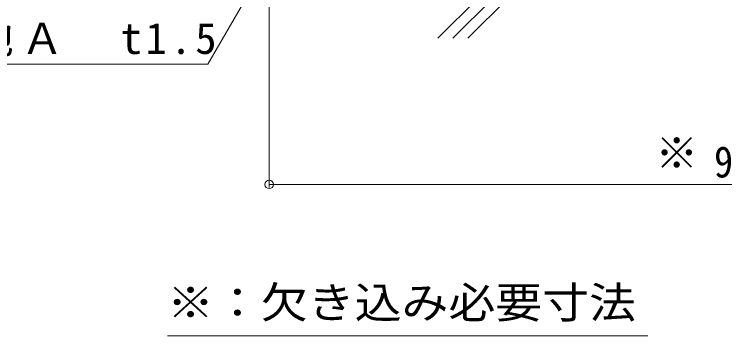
# Model space of a CAD drawing. Units: millimetres on the paper, with parts at other scales. Extents: x -259 to 271, y -195 to 192.
# Drawn here: x -190.7 to -124, y -160.6 to -130.4 of the extents above; entities that cross this region are included whole.
import ezdxf
from ezdxf.enums import TextEntityAlignment as Align

# ---------------------------------------------------------------- set-up
doc = ezdxf.new("R2010")
doc.units = ezdxf.units.MM
doc.header["$PDMODE"] = 32
doc.header["$PDSIZE"] = 0.8
for name, color, linetype, lineweight in [('1-0_1-0ﾚｲﾔ', 6, 'Continuous', 5), ('1-4_1-4ﾚｲﾔ', 7, 'Continuous', 9), ('1-5_1-5ﾚｲﾔ', 7, 'Continuous', 9)]:
    doc.layers.add(name, color=color, linetype=linetype, lineweight=lineweight)
doc.styles.add('ＭＳ ゴシック', font='')
doc.styles.get('ＭＳ ゴシック').set_extended_font_data('MS Gothic')

msp = doc.modelspace()

# ---------------------------------------------------------------- linework, layer by layer
at = {"layer": '1-0_1-0ﾚｲﾔ'}
for p, q in [((-150.906, -132.708), (-128.937, -110.74)), ((-149.492, -132.708), (-127.523, -110.74)), ((-148.078, -132.708), (-126.109, -110.74))]:
    msp.add_line(p, q, dxfattribs=at)
at = {"layer": '1-4_1-4ﾚｲﾔ'}
for p, q in [((-166.723, -146.717), (-166.723, -112.74)), ((-76.723, -146.417), (-166.723, -146.417))]:
    msp.add_line(p, q, dxfattribs=at)
msp.add_point((-166.723, -146.417), dxfattribs=at)
at = {"layer": '1-5_1-5ﾚｲﾔ'}
for p, q in [((-151.617, -99.008), (-172.485, -135.151)), ((-205.092, -135.151), (-172.485, -135.151)), ((-131.199, -160.626), (-176.267, -160.626))]:
    msp.add_line(p, q, dxfattribs=at)

# ---------------------------------------------------------------- texts
at = {"layer": '1-4_1-4ﾚｲﾔ', "color": 2, "style": 'ＭＳ ゴシック'}
msp.add_text('※', height=2.933, dxfattribs=at).set_placement((-130.477, -145.817), align=Align.BOTTOM_LEFT)
at = {"layer": '1-4_1-4ﾚｲﾔ', "color": 2, "insert": (-124.973, -145.817), "char_height": 2.933, "attachment_point": 7, "style": 'ＭＳ ゴシック'}
msp.add_mtext('\\T1.27;\\W0.9;900', dxfattribs=at)
at = {"layer": '1-5_1-5ﾚｲﾔ', "color": 2, "style": 'ＭＳ ゴシック', "width": 1.1}
msp.add_text('※：欠き込み必要寸法', height=2.933, dxfattribs=at).set_placement((-176.307, -159.853), align=Align.BOTTOM_LEFT)
at = {"layer": '1-5_1-5ﾚｲﾔ', "color": 2, "insert": (-204.07, -134.495), "char_height": 2.933, "attachment_point": 7, "style": 'ＭＳ ゴシック'}
msp.add_mtext('\\T1.17;受下地Ａ\u3000t1.5', dxfattribs=at)

doc.saveas('drawing.dxf')
